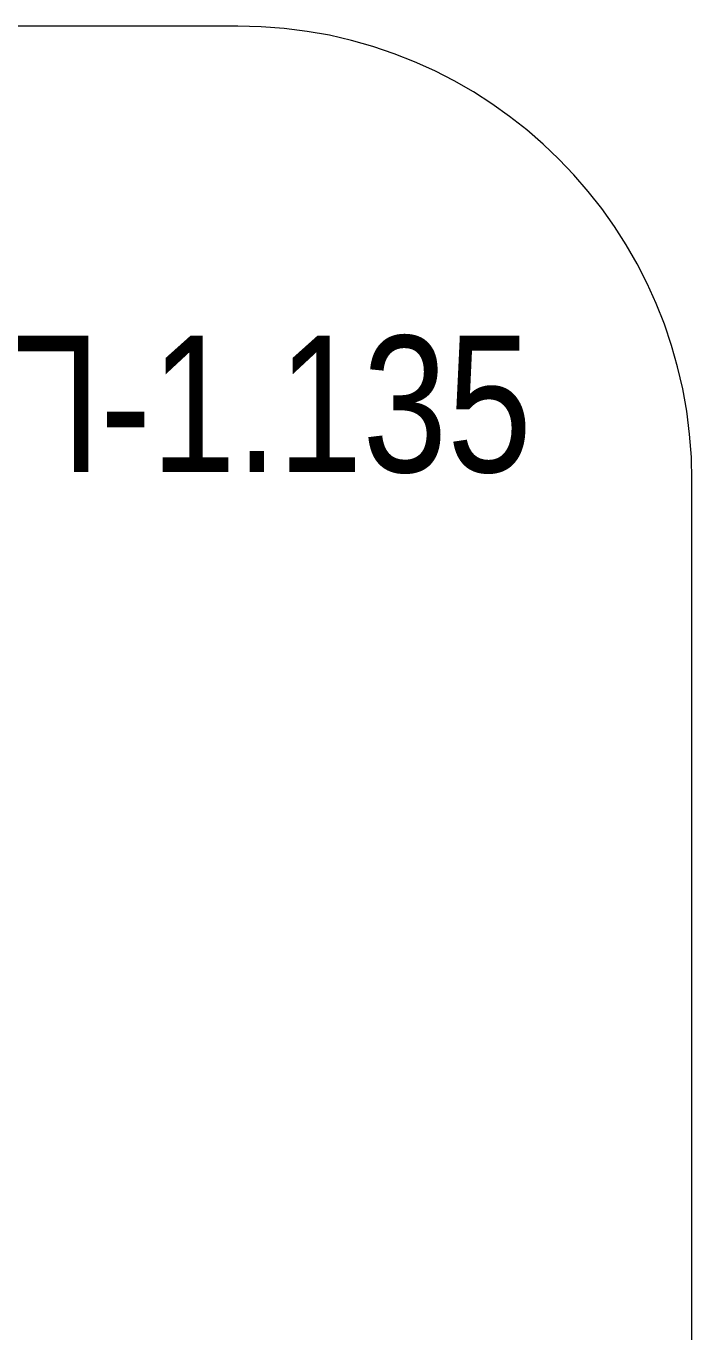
# Model space of a CAD drawing. Header units: millimetres. Extents: x -2905 to 2091, y -2859 to 2096.
# Drawn here: x 625 to 2091, y -778 to 2096 of the extents above; entities that cross this region are included whole.
import ezdxf

# ---------------------------------------------------------------- set-up
doc = ezdxf.new("R2010")
doc.units = ezdxf.units.MM
for name, color, linetype in [('DIKOM_АРТИКУЛ', 7, 'Continuous'), ('DIKOM_ЗОНА', 80, 'Continuous'), ('DIKOM_РАЗМЕР_ЗОНА', 7, 'Continuous')]:
    doc.layers.add(name, color=color, linetype=linetype)
doc.styles.add('style1', font='arial.ttf', dxfattribs={"width": 0.8})
doc.dimstyles.new('1-50', dxfattribs={"dimtxt": 300, "dimasz": 200, "dimexe": 100, "dimexo": 0, "dimgap": 100, "dimtad": 1, "dimdec": 0, "dimtxsty": 'style1', "dimcen": 0, "dimclrd": 7, "dimclre": 7, "dimadec": 1, "dimazin": 2, "dimtfac": 1, "dimtdec": 0, "dimtmove": 0, "dimatfit": 3, "dimfxl": 0, "dimlwd": 25, "dimlwe": 18, "dimarcsym": 0})

# ---------------------------------------------------------------- blocks, each defined once
blk = doc.blocks.new('*D2')
at = {"layer": 'Defpoints', "color": 0, "transparency": 16777216}
for p in [(1091.5, 2095.6), (-2454.9, -2179.7), (1091.5, -2179.7)]:
    blk.add_point(p, dxfattribs=at)
at = {"layer": 'DIKOM_РАЗМЕР_ЗОНА', "color": 7, "lineweight": 18, "transparency": 16777216}
for p, q in [((1091.5, 2095.6), (-2554.9, 2095.6)), ((1091.5, -2179.7), (-2554.9, -2179.7))]:
    blk.add_line(p, q, dxfattribs=at)
at = {"layer": 'DIKOM_РАЗМЕР_ЗОНА', "color": 7, "lineweight": 25, "transparency": 16777216}
blk.add_line((-2454.9, 1895.6), (-2454.9, -1979.7), dxfattribs=at)
at = {"layer": 'DIKOM_РАЗМЕР_ЗОНА', "color": 7, "transparency": 16777216}
for points in [[(-2488.3, 1895.6), (-2421.6, 1895.6), (-2454.9, 2095.6)], [(-2488.3, -1979.7), (-2421.6, -1979.7), (-2454.9, -2179.7)]]:
    blk.add_solid(points, dxfattribs=at)
at = {"layer": 'DIKOM_РАЗМЕР_ЗОНА', "color": 0, "transparency": 16777216, "insert": (-2708.2, -42.1), "char_height": 300, "attachment_point": 5, "rotation": 90, "style": 'style1'}
blk.add_mtext('4300', dxfattribs=at)

msp = doc.modelspace()

# ---------------------------------------------------------------- linework, layer by layer
at = {"layer": 'DIKOM_ЗОНА', "color": 3, "lineweight": 15}
for p, q in [((1091.5, 2095.6), (-1183.8, 2095.6)), ((2091.5, -1179.7), (2091.5, 1095.6))]:
    msp.add_line(p, q, dxfattribs=at)
msp.add_arc((1091.5, 1095.6), 1000, 0, 90, dxfattribs=at)

# ---------------------------------------------------------------- texts
at = {"layer": 'DIKOM_АРТИКУЛ', "color": 7, "linetype": 'Continuous', "lineweight": 15, "insert": (305.3, 1414), "char_height": 300, "width": 4145.586, "attachment_point": 1, "style": 'style1'}
msp.add_mtext('{\\fArial|b0|i0|c204|p34;СП}-1.{\\fArial|b0|i0|c204|p34;135}', dxfattribs=at)

# ---------------------------------------------------------------- dimensions: what is measured, and where the dimension line sits
at = {"layer": 'DIKOM_РАЗМЕР_ЗОНА'}
dim = msp.add_linear_dim(base=(-2454.9, -2179.7), p1=(1091.5, 2095.6), p2=(1091.5, -2179.7), angle=90, text='4300', dimstyle='1-50', dxfattribs=at)
dim.commit()
dim.dimension.update_dxf_attribs({"geometry": '*D2', "text_midpoint": (-2454.9, -42.1), "dimtype": 160})

doc.saveas('drawing.dxf')
